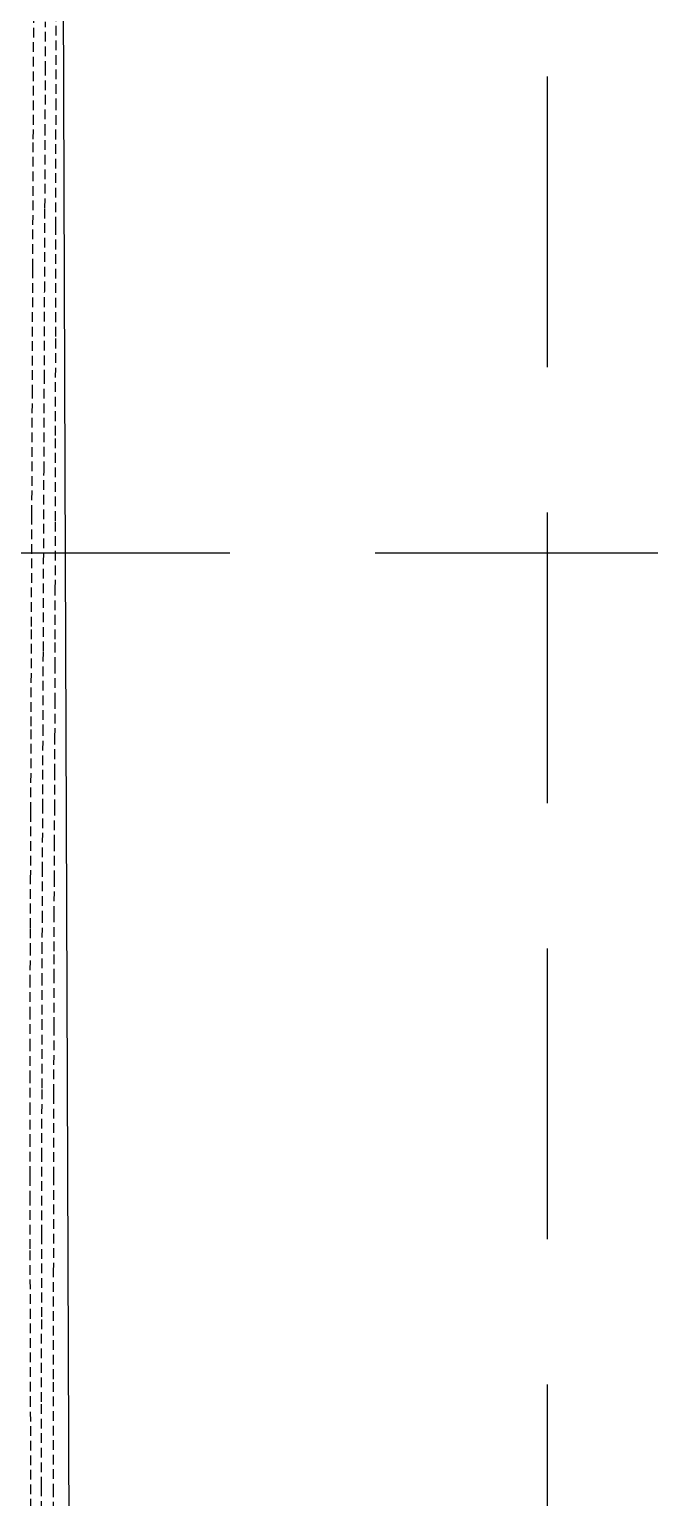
# Model space of a CAD drawing. Header units: inches. Extents: x 7994 to 10114, y 11164 to 12491.
# Drawn here: x 9966.89 to 9982.89, y 11372.85 to 11410.74 of the extents above; entities that cross this region are included whole.
import ezdxf

# ---------------------------------------------------------------- set-up
doc = ezdxf.new("R2010")
doc.units = ezdxf.units.IN
doc.header["$MEASUREMENT"] = 0
doc.linetypes.add('HIDDEN', pattern=[0.375, 0.25, -0.125])
doc.linetypes.add('x4227topo$0$HIDDEN', pattern=[0.375, 0.25, -0.125])
for name, color, linetype in [('CONTOURS', 43, 'x4227topo$0$HIDDEN'), ('GRID', 254, 'HIDDEN'), ('x4227topo$0$C-TOPO', 12, 'Continuous')]:
    doc.layers.add(name, color=color, linetype=linetype)

msp = doc.modelspace()

# ---------------------------------------------------------------- linework, layer by layer
at = {"layer": 'CONTOURS', "color": 43}
for p, q in [((9967.577, 11408.701, 1240), (9967.581, 11411.895, 1240)), ((9966.991, 11407.904, 1242), (9967.003, 11411.24, 1242)), ((9967.304, 11409.671, 1241), (9967.308, 11410.929, 1241)), ((9967.299, 11408.046, 1241), (9967.304, 11409.671, 1241)), ((9967.573, 11405.65, 1240), (9967.577, 11408.701, 1240)), ((9967.292, 11406.126, 1241), (9967.299, 11408.046, 1241)), ((9966.978, 11404.571, 1242), (9966.991, 11407.904, 1242)), ((9967.284, 11403.986, 1241), (9967.292, 11406.126, 1241)), ((9967.569, 11402.812, 1240), (9967.573, 11405.65, 1240)), ((9966.967, 11401.316, 1242), (9966.978, 11404.571, 1242)), ((9967.276, 11401.699, 1241), (9967.284, 11403.986, 1241)), ((9967.565, 11400.258, 1240), (9967.569, 11402.812, 1240)), ((9967.267, 11399.338, 1241), (9967.276, 11401.699, 1241)), ((9966.955, 11398.212, 1242), (9966.967, 11401.316, 1242)), ((9967.562, 11398.058, 1240), (9967.565, 11400.258, 1240)), ((9967.258, 11396.978, 1241), (9967.267, 11399.338, 1241)), ((9966.945, 11395.334, 1242), (9966.955, 11398.212, 1242)), ((9967.559, 11396.283, 1240), (9967.562, 11398.058, 1240)), ((9967.25, 11394.691, 1241), (9967.258, 11396.978, 1241)), ((9967.557, 11395.003, 1240), (9967.559, 11396.283, 1240)), ((9966.936, 11392.756, 1242), (9966.945, 11395.334, 1242)), ((9967.555, 11394.289, 1240), (9967.557, 11395.003, 1240)), ((9967.242, 11392.551, 1241), (9967.25, 11394.691, 1241)), ((9967.553, 11393.372, 1240), (9967.555, 11394.289, 1240)), ((9967.55, 11392.455, 1240), (9967.553, 11393.372, 1240)), ((9966.928, 11390.55, 1242), (9966.936, 11392.756, 1242)), ((9967.235, 11390.631, 1241), (9967.242, 11392.551, 1241)), ((9967.546, 11391.537, 1240), (9967.55, 11392.455, 1240)), ((9967.543, 11390.62, 1240), (9967.546, 11391.537, 1240)), ((9966.922, 11388.792, 1242), (9966.928, 11390.55, 1242)), ((9967.229, 11389.006, 1241), (9967.235, 11390.631, 1241)), ((9967.539, 11389.702, 1240), (9967.543, 11390.62, 1240)), ((9967.535, 11388.785, 1240), (9967.539, 11389.702, 1240)), ((9966.917, 11387.555, 1242), (9966.922, 11388.792, 1242)), ((9967.225, 11387.748, 1241), (9967.229, 11389.006, 1241)), ((9967.532, 11387.868, 1240), (9967.535, 11388.785, 1240)), ((9966.915, 11386.913, 1242), (9966.917, 11387.555, 1242)), ((9967.222, 11386.932, 1241), (9967.225, 11387.748, 1241)), ((9967.529, 11386.95, 1240), (9967.532, 11387.868, 1240)), ((9966.913, 11386.091, 1242), (9966.915, 11386.913, 1242)), ((9967.221, 11386.139, 1241), (9967.222, 11386.932, 1241)), ((9967.528, 11386.247, 1240), (9967.529, 11386.95, 1240)), ((9966.912, 11385.268, 1242), (9966.913, 11386.091, 1242)), ((9967.218, 11384.946, 1241), (9967.221, 11386.139, 1241)), ((9967.526, 11384.999, 1240), (9967.528, 11386.247, 1240)), ((9966.91, 11384.445, 1242), (9966.912, 11385.268, 1242)), ((9967.216, 11383.422, 1241), (9967.218, 11384.946, 1241)), ((9967.523, 11383.274, 1240), (9967.526, 11384.999, 1240)), ((9966.909, 11383.623, 1242), (9966.91, 11384.445, 1242)), ((9966.908, 11382.8, 1242), (9966.909, 11383.623, 1242)), ((9967.213, 11381.631, 1241), (9967.216, 11383.422, 1241)), ((9967.52, 11381.14, 1240), (9967.523, 11383.274, 1240)), ((9966.907, 11381.978, 1242), (9966.908, 11382.8, 1242)), ((9966.908, 11381.155, 1242), (9966.907, 11381.978, 1242)), ((9967.21, 11379.641, 1241), (9967.213, 11381.631, 1241)), ((9966.909, 11380.52, 1242), (9966.908, 11381.155, 1242)), ((9967.516, 11378.664, 1240), (9967.52, 11381.14, 1240)), ((9966.912, 11379.27, 1242), (9966.909, 11380.52, 1242)), ((9967.207, 11377.518, 1241), (9967.21, 11379.641, 1241)), ((9966.916, 11377.479, 1242), (9966.912, 11379.27, 1242)), ((9967.512, 11375.915, 1240), (9967.516, 11378.664, 1240)), ((9966.922, 11375.221, 1242), (9966.916, 11377.479, 1242)), ((9967.204, 11375.328, 1241), (9967.207, 11377.518, 1241)), ((9967.508, 11372.96, 1240), (9967.512, 11375.915, 1240)), ((9966.928, 11372.57, 1242), (9966.922, 11375.221, 1242)), ((9967.201, 11373.139, 1241), (9967.204, 11375.328, 1241)), ((9967.198, 11371.015, 1241), (9967.201, 11373.139, 1241)), ((9967.504, 11369.868, 1240), (9967.508, 11372.96, 1240))]:
    msp.add_line(p, q, dxfattribs=at)
at = {"layer": 'GRID', "color": 253, "linetype": 'HIDDEN', "ltscale": 30}
for p, q in [((9980.244, 12455.774), (9980.244, 11298.003)), ((8029.561, 11397.228), (10080.211, 11397.228))]:
    msp.add_line(p, q, dxfattribs=at)
at = {"layer": 'x4227topo$0$C-TOPO', "color": 7}
for p, q in [((9967.815, 11399.337), (9967.757, 11415.085)), ((9967.873, 11383.589), (9967.815, 11399.337)), ((9967.931, 11367.841), (9967.873, 11383.589))]:
    msp.add_line(p, q, dxfattribs=at)

doc.saveas('drawing.dxf')
